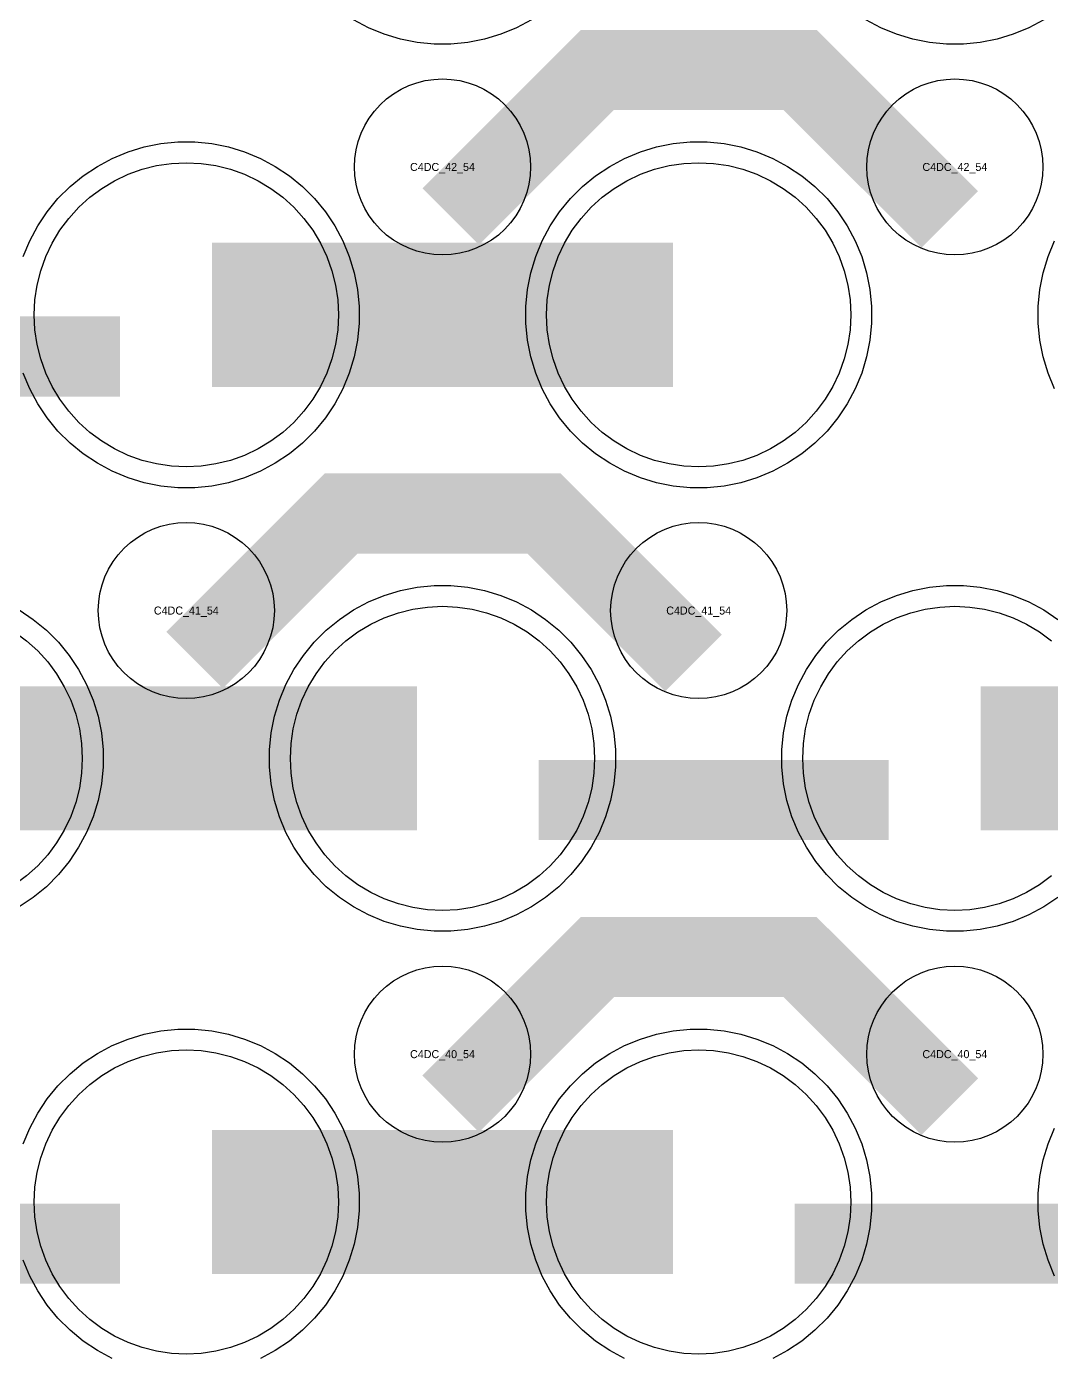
# Model space of a CAD drawing. Extents: x -11880 to 11880, y -14992 to 14992.
# Drawn here: x 5230.1 to 5550.1, y -9345.5 to -8929.8 of the extents above; entities that cross this region are included whole.
import ezdxf
from ezdxf.enums import TextEntityAlignment as Align

# ---------------------------------------------------------------- set-up
doc = ezdxf.new("R2010")
doc.units = 0
doc.header["$MEASUREMENT"] = 0
for name, color, linetype in [('GDS_775_DT_237', 138, 'CONTINUOUS'), ('RDL1_FS', 34, 'CONTINUOUS'), ('RDL_BS', 160, 'CONTINUOUS')]:
    doc.layers.add(name, color=color, linetype=linetype)

msp = doc.modelspace()

# ---------------------------------------------------------------- linework, layer by layer
at = {"layer": 'RDL1_FS'}
for points in [[(5280, -9067.384), (5275.343, -9067.155), (5270.732, -9066.471), (5266.209, -9065.339), (5261.819, -9063.767), (5257.605, -9061.775), (5253.605, -9059.377), (5249.86, -9056.599), (5246.406, -9053.469), (5243.276, -9050.015), (5240.498, -9046.27), (5238.1, -9042.27), (5236.108, -9038.056), (5234.536, -9033.666), (5233.404, -9029.143), (5232.72, -9024.532), (5232.491, -9019.875), (5232.72, -9015.218), (5233.404, -9010.607), (5234.536, -9006.084), (5236.108, -9001.694), (5238.1, -8997.48), (5240.498, -8993.48), (5243.276, -8989.735), (5246.406, -8986.281), (5249.86, -8983.151), (5253.605, -8980.373), (5257.605, -8977.975), (5261.819, -8975.983), (5266.209, -8974.411), (5270.732, -8973.279), (5275.343, -8972.595), (5280, -8972.366), (5284.657, -8972.595), (5289.268, -8973.279), (5293.791, -8974.411), (5298.181, -8975.983), (5302.395, -8977.975), (5306.395, -8980.373), (5310.14, -8983.151), (5313.594, -8986.281), (5316.724, -8989.735), (5319.502, -8993.48), (5321.9, -8997.48), (5323.892, -9001.694), (5325.464, -9006.084), (5326.596, -9010.607), (5327.28, -9015.218), (5327.509, -9019.875), (5327.28, -9024.532), (5326.596, -9029.143), (5325.464, -9033.666), (5323.892, -9038.056), (5321.9, -9042.27), (5319.502, -9046.27), (5316.724, -9050.015), (5313.594, -9053.469), (5310.14, -9056.599), (5306.395, -9059.377), (5302.395, -9061.775), (5298.181, -9063.767), (5293.791, -9065.339), (5289.268, -9066.471), (5284.657, -9067.155)], [(5440, -9067.384), (5435.343, -9067.155), (5430.732, -9066.471), (5426.209, -9065.339), (5421.819, -9063.767), (5417.605, -9061.775), (5413.605, -9059.377), (5409.86, -9056.599), (5406.406, -9053.469), (5403.276, -9050.015), (5400.498, -9046.27), (5398.1, -9042.27), (5396.108, -9038.056), (5394.536, -9033.666), (5393.404, -9029.143), (5392.72, -9024.532), (5392.491, -9019.875), (5392.72, -9015.218), (5393.404, -9010.607), (5394.536, -9006.084), (5396.108, -9001.694), (5398.1, -8997.48), (5400.498, -8993.48), (5403.276, -8989.735), (5406.406, -8986.281), (5409.86, -8983.151), (5413.605, -8980.373), (5417.605, -8977.975), (5421.819, -8975.983), (5426.209, -8974.411), (5430.732, -8973.279), (5435.343, -8972.595), (5440, -8972.366), (5444.657, -8972.595), (5449.268, -8973.279), (5453.791, -8974.411), (5458.181, -8975.983), (5462.395, -8977.975), (5466.395, -8980.373), (5470.14, -8983.151), (5473.594, -8986.281), (5476.724, -8989.735), (5479.502, -8993.48), (5481.9, -8997.48), (5483.892, -9001.694), (5485.464, -9006.084), (5486.596, -9010.607), (5487.28, -9015.218), (5487.509, -9019.875), (5487.28, -9024.532), (5486.596, -9029.143), (5485.464, -9033.666), (5483.892, -9038.056), (5481.9, -9042.27), (5479.502, -9046.27), (5476.724, -9050.015), (5473.594, -9053.469), (5470.14, -9056.599), (5466.395, -9059.377), (5462.395, -9061.775), (5458.181, -9063.767), (5453.791, -9065.339), (5449.268, -9066.471), (5444.657, -9067.155)], [(5280, -9344.509), (5275.343, -9344.28), (5270.732, -9343.596), (5266.209, -9342.464), (5261.819, -9340.892), (5257.605, -9338.9), (5253.605, -9336.502), (5249.86, -9333.724), (5246.406, -9330.594), (5243.276, -9327.14), (5240.498, -9323.395), (5238.1, -9319.395), (5236.108, -9315.181), (5234.536, -9310.791), (5233.404, -9306.268), (5232.72, -9301.657), (5232.491, -9297), (5232.72, -9292.343), (5233.404, -9287.732), (5234.536, -9283.209), (5236.108, -9278.819), (5238.1, -9274.605), (5240.498, -9270.605), (5243.276, -9266.86), (5246.406, -9263.406), (5249.86, -9260.276), (5253.605, -9257.498), (5257.605, -9255.1), (5261.819, -9253.108), (5266.209, -9251.536), (5270.732, -9250.404), (5275.343, -9249.72), (5280, -9249.491), (5284.657, -9249.72), (5289.268, -9250.404), (5293.791, -9251.536), (5298.181, -9253.108), (5302.395, -9255.1), (5306.395, -9257.498), (5310.14, -9260.276), (5313.594, -9263.406), (5316.724, -9266.86), (5319.502, -9270.605), (5321.9, -9274.605), (5323.892, -9278.819), (5325.464, -9283.209), (5326.596, -9287.732), (5327.28, -9292.343), (5327.509, -9297), (5327.28, -9301.657), (5326.596, -9306.268), (5325.464, -9310.791), (5323.892, -9315.181), (5321.9, -9319.395), (5319.502, -9323.395), (5316.724, -9327.14), (5313.594, -9330.594), (5310.14, -9333.724), (5306.395, -9336.502), (5302.395, -9338.9), (5298.181, -9340.892), (5293.791, -9342.464), (5289.268, -9343.596), (5284.657, -9344.28)], [(5440, -9344.509), (5435.343, -9344.28), (5430.732, -9343.596), (5426.209, -9342.464), (5421.819, -9340.892), (5417.605, -9338.9), (5413.605, -9336.502), (5409.86, -9333.724), (5406.406, -9330.594), (5403.276, -9327.14), (5400.498, -9323.395), (5398.1, -9319.395), (5396.108, -9315.181), (5394.536, -9310.791), (5393.404, -9306.268), (5392.72, -9301.657), (5392.491, -9297), (5392.72, -9292.343), (5393.404, -9287.732), (5394.536, -9283.209), (5396.108, -9278.819), (5398.1, -9274.605), (5400.498, -9270.605), (5403.276, -9266.86), (5406.406, -9263.406), (5409.86, -9260.276), (5413.605, -9257.498), (5417.605, -9255.1), (5421.819, -9253.108), (5426.209, -9251.536), (5430.732, -9250.404), (5435.343, -9249.72), (5440, -9249.491), (5444.657, -9249.72), (5449.268, -9250.404), (5453.791, -9251.536), (5458.181, -9253.108), (5462.395, -9255.1), (5466.395, -9257.498), (5470.14, -9260.276), (5473.594, -9263.406), (5476.724, -9266.86), (5479.502, -9270.605), (5481.9, -9274.605), (5483.892, -9278.819), (5485.464, -9283.209), (5486.596, -9287.732), (5487.28, -9292.343), (5487.509, -9297), (5487.28, -9301.657), (5486.596, -9306.268), (5485.464, -9310.791), (5483.892, -9315.181), (5481.9, -9319.395), (5479.502, -9323.395), (5476.724, -9327.14), (5473.594, -9330.594), (5470.14, -9333.724), (5466.395, -9336.502), (5462.395, -9338.9), (5458.181, -9340.892), (5453.791, -9342.464), (5449.268, -9343.596), (5444.657, -9344.28)]]:
    msp.add_lwpolyline(points, close=True, dxfattribs=at)
for points in [[(5288.002, -9019.875, 45, 45, 0), (5360.002, -9019.875, 45, 45, 0)], [(5360.002, -9019.875, 45, 45, 0), (5432.002, -9019.875, 45, 45, 0)], [(5288.002, -9297, 45, 45, 0), (5360.002, -9297, 45, 45, 0)], [(5360.002, -9297, 45, 45, 0), (5432.002, -9297, 45, 45, 0)]]:
    msp.add_lwpolyline(points, format="xyseb", dxfattribs=at)
at = {"layer": 'RDL1_FS', "color": 241, "true_color": 0xf7abae}
msp.add_lwpolyline([(5360, -9205.944), (5355.343, -9205.715), (5350.732, -9205.031), (5346.209, -9203.899), (5341.819, -9202.327), (5337.605, -9200.335), (5333.605, -9197.937), (5329.86, -9195.159), (5326.406, -9192.029), (5323.276, -9188.575), (5320.498, -9184.83), (5318.1, -9180.83), (5316.108, -9176.616), (5314.536, -9172.226), (5313.404, -9167.703), (5312.72, -9163.092), (5312.491, -9158.435), (5312.72, -9153.778), (5313.404, -9149.167), (5314.536, -9144.644), (5316.108, -9140.254), (5318.1, -9136.04), (5320.498, -9132.04), (5323.276, -9128.295), (5326.406, -9124.841), (5329.86, -9121.711), (5333.605, -9118.933), (5337.605, -9116.535), (5341.819, -9114.543), (5346.209, -9112.971), (5350.732, -9111.839), (5355.343, -9111.155), (5360, -9110.926), (5364.657, -9111.155), (5369.268, -9111.839), (5373.791, -9112.971), (5378.181, -9114.543), (5382.395, -9116.535), (5386.395, -9118.933), (5390.14, -9121.711), (5393.594, -9124.841), (5396.724, -9128.295), (5399.502, -9132.04), (5401.9, -9136.04), (5403.892, -9140.254), (5405.464, -9144.644), (5406.596, -9149.167), (5407.28, -9153.778), (5407.509, -9158.435), (5407.28, -9163.092), (5406.596, -9167.703), (5405.464, -9172.226), (5403.892, -9176.616), (5401.9, -9180.83), (5399.502, -9184.83), (5396.724, -9188.575), (5393.594, -9192.029), (5390.14, -9195.159), (5386.395, -9197.937), (5382.395, -9200.335), (5378.181, -9202.327), (5373.791, -9203.899), (5369.268, -9205.031), (5364.657, -9205.715)], close=True, dxfattribs=at)
for points in [[(5550.14, -9195.159), (5546.395, -9197.937), (5542.395, -9200.335), (5538.181, -9202.327), (5533.791, -9203.899), (5529.268, -9205.031), (5524.657, -9205.715), (5520, -9205.944), (5515.343, -9205.715), (5510.732, -9205.031), (5506.209, -9203.899), (5501.819, -9202.327), (5497.605, -9200.335), (5493.605, -9197.937), (5489.86, -9195.159), (5486.406, -9192.029), (5483.276, -9188.575), (5480.498, -9184.83), (5478.1, -9180.83), (5476.108, -9176.616), (5474.536, -9172.226), (5473.404, -9167.703), (5472.72, -9163.092), (5472.491, -9158.435), (5472.72, -9153.778), (5473.404, -9149.167), (5474.536, -9144.644), (5476.108, -9140.254), (5478.1, -9136.04), (5480.498, -9132.04), (5483.276, -9128.295), (5486.406, -9124.841), (5489.86, -9121.711), (5493.605, -9118.933), (5497.605, -9116.535), (5501.819, -9114.543), (5506.209, -9112.971), (5510.732, -9111.839), (5515.343, -9111.155), (5520, -9110.926), (5524.657, -9111.155), (5529.268, -9111.839), (5533.791, -9112.971), (5538.181, -9114.543), (5542.395, -9116.535), (5546.395, -9118.933), (5550.14, -9121.711)], [(5226.395, -9118.933), (5230.14, -9121.711), (5233.594, -9124.841), (5236.724, -9128.295), (5239.502, -9132.04), (5241.9, -9136.04), (5243.892, -9140.254), (5245.464, -9144.644), (5246.596, -9149.167), (5247.28, -9153.778), (5247.509, -9158.435), (5247.28, -9163.092), (5246.596, -9167.703), (5245.464, -9172.226), (5243.892, -9176.616), (5241.9, -9180.83), (5239.502, -9184.83), (5236.724, -9188.575), (5233.594, -9192.029), (5230.14, -9195.159), (5226.395, -9197.937)]]:
    msp.add_lwpolyline(points, dxfattribs=at)
for points in [[(5208.002, -9158.435, 45, 45, 0), (5280.002, -9158.435, 45, 45, 0)], [(5280.002, -9158.435, 45, 45, 0), (5352.002, -9158.435, 45, 45, 0)], [(5528.002, -9158.435, 45, 45, 0), (5600.002, -9158.435, 45, 45, 0)]]:
    msp.add_lwpolyline(points, format="xyseb", dxfattribs=at)
at = {"layer": 'RDL_BS'}
for points in [[(5387.777, -8927.693), (5383.115, -8930.185), (5378.205, -8932.216), (5373.165, -8933.747), (5367.938, -8934.793), (5362.644, -8935.31), (5357.356, -8935.31), (5352.062, -8934.793), (5346.835, -8933.747), (5341.795, -8932.216), (5336.885, -8930.185), (5332.223, -8927.693)], [(5229.094, -9001.67), (5231.125, -8996.76), (5233.617, -8992.098), (5236.564, -8987.684), (5239.926, -8983.583), (5243.708, -8979.801), (5247.809, -8976.439), (5252.223, -8973.492), (5256.885, -8971), (5261.795, -8968.969), (5266.835, -8967.438), (5272.062, -8966.392), (5277.356, -8965.875), (5282.644, -8965.875), (5287.938, -8966.392), (5293.165, -8967.438), (5298.205, -8968.969), (5303.115, -8971), (5307.777, -8973.492), (5312.191, -8976.439), (5316.292, -8979.801), (5320.074, -8983.583), (5323.436, -8987.684), (5326.383, -8992.098), (5328.875, -8996.76), (5330.906, -9001.67), (5332.437, -9006.71), (5333.483, -9011.937), (5334, -9017.231), (5334, -9022.519), (5333.483, -9027.813), (5332.437, -9033.04), (5330.906, -9038.08), (5328.875, -9042.99), (5326.383, -9047.652), (5323.436, -9052.066), (5320.074, -9056.167), (5316.292, -9059.949), (5312.191, -9063.311), (5307.777, -9066.258), (5303.115, -9068.75), (5298.205, -9070.781), (5293.165, -9072.312), (5287.938, -9073.358), (5282.644, -9073.875), (5277.356, -9073.875), (5272.062, -9073.358), (5266.835, -9072.312), (5261.795, -9070.781), (5256.885, -9068.75), (5252.223, -9066.258), (5247.809, -9063.311), (5243.708, -9059.949), (5239.926, -9056.167), (5236.564, -9052.066), (5233.617, -9047.652), (5231.125, -9042.99), (5229.094, -9038.08)], [(5229.094, -9278.795), (5231.125, -9273.885), (5233.617, -9269.223), (5236.564, -9264.809), (5239.926, -9260.708), (5243.708, -9256.926), (5247.809, -9253.564), (5252.223, -9250.617), (5256.885, -9248.125), (5261.795, -9246.094), (5266.835, -9244.563), (5272.062, -9243.517), (5277.356, -9243), (5282.644, -9243), (5287.938, -9243.517), (5293.165, -9244.563), (5298.205, -9246.094), (5303.115, -9248.125), (5307.777, -9250.617), (5312.191, -9253.564), (5316.292, -9256.926), (5320.074, -9260.708), (5323.436, -9264.809), (5326.383, -9269.223), (5328.875, -9273.885), (5330.906, -9278.795), (5332.437, -9283.835), (5333.483, -9289.062), (5334, -9294.356), (5334, -9299.644), (5333.483, -9304.938), (5332.437, -9310.165), (5330.906, -9315.205), (5328.875, -9320.115), (5326.383, -9324.777), (5323.436, -9329.191), (5320.074, -9333.292), (5316.292, -9337.074), (5312.191, -9340.436), (5307.777, -9343.383), (5303.115, -9345.875)], [(5416.885, -9345.875), (5412.223, -9343.383), (5407.809, -9340.436), (5403.708, -9337.074), (5399.926, -9333.292), (5396.564, -9329.191), (5393.617, -9324.777), (5391.125, -9320.115), (5389.094, -9315.205), (5387.563, -9310.165), (5386.517, -9304.938), (5386, -9299.644), (5386, -9294.356), (5386.517, -9289.062), (5387.563, -9283.835), (5389.094, -9278.795), (5391.125, -9273.885), (5393.617, -9269.223), (5396.564, -9264.809), (5399.926, -9260.708), (5403.708, -9256.926), (5407.809, -9253.564), (5412.223, -9250.617), (5416.885, -9248.125), (5421.795, -9246.094), (5426.835, -9244.563), (5432.062, -9243.517), (5437.356, -9243), (5442.644, -9243), (5447.938, -9243.517), (5453.165, -9244.563), (5458.205, -9246.094), (5463.115, -9248.125), (5467.777, -9250.617), (5472.191, -9253.564), (5476.292, -9256.926), (5480.074, -9260.708), (5483.436, -9264.809), (5486.383, -9269.223), (5488.875, -9273.885), (5490.906, -9278.795), (5492.437, -9283.835), (5493.483, -9289.062), (5494, -9294.356), (5494, -9299.644), (5493.483, -9304.938), (5492.437, -9310.165), (5490.906, -9315.205), (5488.875, -9320.115), (5486.383, -9324.777), (5483.436, -9329.191), (5480.074, -9333.292), (5476.292, -9337.074), (5472.191, -9340.436), (5467.777, -9343.383), (5463.115, -9345.875)], [(5551.125, -9320.115), (5549.094, -9315.205), (5547.563, -9310.165), (5546.517, -9304.938), (5546, -9299.644), (5546, -9294.356), (5546.517, -9289.062), (5547.563, -9283.835), (5549.094, -9278.795), (5551.125, -9273.885)], [(5256.885, -9345.875), (5252.223, -9343.383), (5247.809, -9340.436), (5243.708, -9337.074), (5239.926, -9333.292), (5236.564, -9329.191), (5233.617, -9324.777), (5231.125, -9320.115), (5229.094, -9315.205)]]:
    msp.add_lwpolyline(points, dxfattribs=at)
at = {"layer": 'RDL_BS', "color": 241, "true_color": 0xf7abae}
for points in [[(5547.777, -8927.693), (5543.115, -8930.185), (5538.205, -8932.216), (5533.165, -8933.747), (5527.938, -8934.793), (5522.644, -8935.31), (5517.356, -8935.31), (5512.062, -8934.793), (5506.835, -8933.747), (5501.795, -8932.216), (5496.885, -8930.185), (5492.223, -8927.693)], [(5551.125, -9042.99), (5549.094, -9038.08), (5547.563, -9033.04), (5546.517, -9027.813), (5546, -9022.519), (5546, -9017.231), (5546.517, -9011.937), (5547.563, -9006.71), (5549.094, -9001.67), (5551.125, -8996.76)], [(5552.191, -9201.871), (5547.777, -9204.818), (5543.115, -9207.31), (5538.205, -9209.341), (5533.165, -9210.872), (5527.938, -9211.918), (5522.644, -9212.435), (5517.356, -9212.435), (5512.062, -9211.918), (5506.835, -9210.872), (5501.795, -9209.341), (5496.885, -9207.31), (5492.223, -9204.818), (5487.809, -9201.871), (5483.708, -9198.509), (5479.926, -9194.727), (5476.564, -9190.626), (5473.617, -9186.212), (5471.125, -9181.55), (5469.094, -9176.64), (5467.563, -9171.6), (5466.517, -9166.373), (5466, -9161.079), (5466, -9155.791), (5466.517, -9150.497), (5467.563, -9145.27), (5469.094, -9140.23), (5471.125, -9135.32), (5473.617, -9130.658), (5476.564, -9126.244), (5479.926, -9122.143), (5483.708, -9118.361), (5487.809, -9114.999), (5492.223, -9112.052), (5496.885, -9109.56), (5501.795, -9107.529), (5506.835, -9105.998), (5512.062, -9104.952), (5517.356, -9104.435), (5522.644, -9104.435), (5527.938, -9104.952), (5533.165, -9105.998), (5538.205, -9107.529), (5543.115, -9109.56), (5547.777, -9112.052), (5552.191, -9114.999)], [(5227.777, -9112.052), (5232.191, -9114.999), (5236.292, -9118.361), (5240.074, -9122.143), (5243.436, -9126.244), (5246.383, -9130.658), (5248.875, -9135.32), (5250.906, -9140.23), (5252.437, -9145.27), (5253.483, -9150.497), (5254, -9155.791), (5254, -9161.079), (5253.483, -9166.373), (5252.437, -9171.6), (5250.906, -9176.64), (5248.875, -9181.55), (5246.383, -9186.212), (5243.436, -9190.626), (5240.074, -9194.727), (5236.292, -9198.509), (5232.191, -9201.871), (5227.777, -9204.818)]]:
    msp.add_lwpolyline(points, dxfattribs=at)
at = {"layer": 'RDL_BS'}
for points in [[(5362.562, -8989.189, 25, 25, 0), (5408.377, -8943.374, 25, 25, 0), (5441.93, -8943.374, 25, 25, 0)], [(5518.401, -8990.088, 25, 25, 0), (5471.687, -8943.374, 25, 25, 0), (5441.929, -8943.374, 25, 25, 0)], [(5150.016, -9032.888, 25, 25, 0), (5259.281, -9032.888, 25, 25, 0)], [(5282.562, -9127.749, 25, 25, 0), (5328.377, -9081.934, 25, 25, 0), (5361.93, -9081.934, 25, 25, 0)], [(5438.401, -9128.648, 25, 25, 0), (5391.687, -9081.934, 25, 25, 0), (5361.929, -9081.934, 25, 25, 0)], [(5362.562, -9266.314, 25, 25, 0), (5408.377, -9220.499, 25, 25, 0), (5441.93, -9220.499, 25, 25, 0)], [(5518.401, -9267.213, 25, 25, 0), (5471.687, -9220.499, 25, 25, 0), (5441.929, -9220.499, 25, 25, 0)], [(5150.016, -9310.013, 25, 25, 0), (5259.281, -9310.013, 25, 25, 0)], [(5470.016, -9310.013, 25, 25, 0), (5579.281, -9310.013, 25, 25, 0)]]:
    msp.add_lwpolyline(points, format="xyseb", dxfattribs=at)
for points in [[(5360, -9001.181), (5357.307, -9001.049), (5354.635, -9000.653), (5352.016, -8999.996), (5349.481, -8999.089), (5347.044, -8997.937), (5344.72, -8996.544), (5342.557, -8994.941), (5340.558, -8993.129), (5338.746, -8991.13), (5337.143, -8988.967), (5335.75, -8986.643), (5334.598, -8984.206), (5333.691, -8981.671), (5333.034, -8979.052), (5332.638, -8976.38), (5332.506, -8973.687), (5332.638, -8970.994), (5333.034, -8968.322), (5333.691, -8965.703), (5334.598, -8963.168), (5335.75, -8960.731), (5337.143, -8958.407), (5338.746, -8956.244), (5340.558, -8954.245), (5342.557, -8952.433), (5344.72, -8950.83), (5347.044, -8949.437), (5349.481, -8948.285), (5352.016, -8947.378), (5354.635, -8946.721), (5357.307, -8946.325), (5360, -8946.193), (5362.693, -8946.325), (5365.365, -8946.721), (5367.984, -8947.378), (5370.519, -8948.285), (5372.956, -8949.437), (5375.28, -8950.83), (5377.443, -8952.433), (5379.442, -8954.245), (5381.254, -8956.244), (5382.857, -8958.407), (5384.25, -8960.731), (5385.402, -8963.168), (5386.309, -8965.703), (5386.966, -8968.322), (5387.362, -8970.994), (5387.494, -8973.687), (5387.362, -8976.38), (5386.966, -8979.052), (5386.309, -8981.671), (5385.402, -8984.206), (5384.25, -8986.643), (5382.857, -8988.967), (5381.254, -8991.13), (5379.442, -8993.129), (5377.443, -8994.941), (5375.28, -8996.544), (5372.956, -8997.937), (5370.519, -8999.089), (5367.984, -8999.996), (5365.365, -9000.653), (5362.693, -9001.049)], [(5520, -9001.181), (5517.307, -9001.049), (5514.635, -9000.653), (5512.016, -8999.996), (5509.481, -8999.089), (5507.044, -8997.937), (5504.72, -8996.544), (5502.557, -8994.941), (5500.558, -8993.129), (5498.746, -8991.13), (5497.143, -8988.967), (5495.75, -8986.643), (5494.598, -8984.206), (5493.691, -8981.671), (5493.034, -8979.052), (5492.638, -8976.38), (5492.506, -8973.687), (5492.638, -8970.994), (5493.034, -8968.322), (5493.691, -8965.703), (5494.598, -8963.168), (5495.75, -8960.731), (5497.143, -8958.407), (5498.746, -8956.244), (5500.558, -8954.245), (5502.557, -8952.433), (5504.72, -8950.83), (5507.044, -8949.437), (5509.481, -8948.285), (5512.016, -8947.378), (5514.635, -8946.721), (5517.307, -8946.325), (5520, -8946.193), (5522.693, -8946.325), (5525.365, -8946.721), (5527.984, -8947.378), (5530.519, -8948.285), (5532.956, -8949.437), (5535.28, -8950.83), (5537.443, -8952.433), (5539.442, -8954.245), (5541.254, -8956.244), (5542.857, -8958.407), (5544.25, -8960.731), (5545.402, -8963.168), (5546.309, -8965.703), (5546.966, -8968.322), (5547.362, -8970.994), (5547.494, -8973.687), (5547.362, -8976.38), (5546.966, -8979.052), (5546.309, -8981.671), (5545.402, -8984.206), (5544.25, -8986.643), (5542.857, -8988.967), (5541.254, -8991.13), (5539.442, -8993.129), (5537.443, -8994.941), (5535.28, -8996.544), (5532.956, -8997.937), (5530.519, -8999.089), (5527.984, -8999.996), (5525.365, -9000.653), (5522.693, -9001.049)], [(5437.356, -9073.875), (5432.062, -9073.358), (5426.835, -9072.312), (5421.795, -9070.781), (5416.885, -9068.75), (5412.223, -9066.258), (5407.809, -9063.311), (5403.708, -9059.949), (5399.926, -9056.167), (5396.564, -9052.066), (5393.617, -9047.652), (5391.125, -9042.99), (5389.094, -9038.08), (5387.563, -9033.04), (5386.517, -9027.813), (5386, -9022.519), (5386, -9017.231), (5386.517, -9011.937), (5387.563, -9006.71), (5389.094, -9001.67), (5391.125, -8996.76), (5393.617, -8992.098), (5396.564, -8987.684), (5399.926, -8983.583), (5403.708, -8979.801), (5407.809, -8976.439), (5412.223, -8973.492), (5416.885, -8971), (5421.795, -8968.969), (5426.835, -8967.438), (5432.062, -8966.392), (5437.356, -8965.875), (5442.644, -8965.875), (5447.938, -8966.392), (5453.165, -8967.438), (5458.205, -8968.969), (5463.115, -8971), (5467.777, -8973.492), (5472.191, -8976.439), (5476.292, -8979.801), (5480.074, -8983.583), (5483.436, -8987.684), (5486.383, -8992.098), (5488.875, -8996.76), (5490.906, -9001.67), (5492.437, -9006.71), (5493.483, -9011.937), (5494, -9017.231), (5494, -9022.519), (5493.483, -9027.813), (5492.437, -9033.04), (5490.906, -9038.08), (5488.875, -9042.99), (5486.383, -9047.652), (5483.436, -9052.066), (5480.074, -9056.167), (5476.292, -9059.949), (5472.191, -9063.311), (5467.777, -9066.258), (5463.115, -9068.75), (5458.205, -9070.781), (5453.165, -9072.312), (5447.938, -9073.358), (5442.644, -9073.875)], [(5280, -9139.741), (5277.307, -9139.609), (5274.635, -9139.213), (5272.016, -9138.556), (5269.481, -9137.649), (5267.044, -9136.497), (5264.72, -9135.104), (5262.557, -9133.501), (5260.558, -9131.689), (5258.746, -9129.69), (5257.143, -9127.527), (5255.75, -9125.203), (5254.598, -9122.766), (5253.691, -9120.231), (5253.034, -9117.612), (5252.638, -9114.94), (5252.506, -9112.247), (5252.638, -9109.554), (5253.034, -9106.882), (5253.691, -9104.263), (5254.598, -9101.728), (5255.75, -9099.291), (5257.143, -9096.967), (5258.746, -9094.804), (5260.558, -9092.805), (5262.557, -9090.993), (5264.72, -9089.39), (5267.044, -9087.997), (5269.481, -9086.845), (5272.016, -9085.938), (5274.635, -9085.281), (5277.307, -9084.885), (5280, -9084.753), (5282.693, -9084.885), (5285.365, -9085.281), (5287.984, -9085.938), (5290.519, -9086.845), (5292.956, -9087.997), (5295.28, -9089.39), (5297.443, -9090.993), (5299.442, -9092.805), (5301.254, -9094.804), (5302.857, -9096.967), (5304.25, -9099.291), (5305.402, -9101.728), (5306.309, -9104.263), (5306.966, -9106.882), (5307.362, -9109.554), (5307.494, -9112.247), (5307.362, -9114.94), (5306.966, -9117.612), (5306.309, -9120.231), (5305.402, -9122.766), (5304.25, -9125.203), (5302.857, -9127.527), (5301.254, -9129.69), (5299.442, -9131.689), (5297.443, -9133.501), (5295.28, -9135.104), (5292.956, -9136.497), (5290.519, -9137.649), (5287.984, -9138.556), (5285.365, -9139.213), (5282.693, -9139.609)], [(5440, -9139.741), (5437.307, -9139.609), (5434.635, -9139.213), (5432.016, -9138.556), (5429.481, -9137.649), (5427.044, -9136.497), (5424.72, -9135.104), (5422.557, -9133.501), (5420.558, -9131.689), (5418.746, -9129.69), (5417.143, -9127.527), (5415.75, -9125.203), (5414.598, -9122.766), (5413.691, -9120.231), (5413.034, -9117.612), (5412.638, -9114.94), (5412.506, -9112.247), (5412.638, -9109.554), (5413.034, -9106.882), (5413.691, -9104.263), (5414.598, -9101.728), (5415.75, -9099.291), (5417.143, -9096.967), (5418.746, -9094.804), (5420.558, -9092.805), (5422.557, -9090.993), (5424.72, -9089.39), (5427.044, -9087.997), (5429.481, -9086.845), (5432.016, -9085.938), (5434.635, -9085.281), (5437.307, -9084.885), (5440, -9084.753), (5442.693, -9084.885), (5445.365, -9085.281), (5447.984, -9085.938), (5450.519, -9086.845), (5452.956, -9087.997), (5455.28, -9089.39), (5457.443, -9090.993), (5459.442, -9092.805), (5461.254, -9094.804), (5462.857, -9096.967), (5464.25, -9099.291), (5465.402, -9101.728), (5466.309, -9104.263), (5466.966, -9106.882), (5467.362, -9109.554), (5467.494, -9112.247), (5467.362, -9114.94), (5466.966, -9117.612), (5466.309, -9120.231), (5465.402, -9122.766), (5464.25, -9125.203), (5462.857, -9127.527), (5461.254, -9129.69), (5459.442, -9131.689), (5457.443, -9133.501), (5455.28, -9135.104), (5452.956, -9136.497), (5450.519, -9137.649), (5447.984, -9138.556), (5445.365, -9139.213), (5442.693, -9139.609)], [(5360, -9278.306), (5357.307, -9278.174), (5354.635, -9277.778), (5352.016, -9277.121), (5349.481, -9276.214), (5347.044, -9275.062), (5344.72, -9273.669), (5342.557, -9272.066), (5340.558, -9270.254), (5338.746, -9268.255), (5337.143, -9266.092), (5335.75, -9263.768), (5334.598, -9261.331), (5333.691, -9258.796), (5333.034, -9256.177), (5332.638, -9253.505), (5332.506, -9250.812), (5332.638, -9248.119), (5333.034, -9245.447), (5333.691, -9242.828), (5334.598, -9240.293), (5335.75, -9237.856), (5337.143, -9235.532), (5338.746, -9233.369), (5340.558, -9231.37), (5342.557, -9229.558), (5344.72, -9227.955), (5347.044, -9226.562), (5349.481, -9225.41), (5352.016, -9224.503), (5354.635, -9223.846), (5357.307, -9223.45), (5360, -9223.318), (5362.693, -9223.45), (5365.365, -9223.846), (5367.984, -9224.503), (5370.519, -9225.41), (5372.956, -9226.562), (5375.28, -9227.955), (5377.443, -9229.558), (5379.442, -9231.37), (5381.254, -9233.369), (5382.857, -9235.532), (5384.25, -9237.856), (5385.402, -9240.293), (5386.309, -9242.828), (5386.966, -9245.447), (5387.362, -9248.119), (5387.494, -9250.812), (5387.362, -9253.505), (5386.966, -9256.177), (5386.309, -9258.796), (5385.402, -9261.331), (5384.25, -9263.768), (5382.857, -9266.092), (5381.254, -9268.255), (5379.442, -9270.254), (5377.443, -9272.066), (5375.28, -9273.669), (5372.956, -9275.062), (5370.519, -9276.214), (5367.984, -9277.121), (5365.365, -9277.778), (5362.693, -9278.174)], [(5520, -9278.306), (5517.307, -9278.174), (5514.635, -9277.778), (5512.016, -9277.121), (5509.481, -9276.214), (5507.044, -9275.062), (5504.72, -9273.669), (5502.557, -9272.066), (5500.558, -9270.254), (5498.746, -9268.255), (5497.143, -9266.092), (5495.75, -9263.768), (5494.598, -9261.331), (5493.691, -9258.796), (5493.034, -9256.177), (5492.638, -9253.505), (5492.506, -9250.812), (5492.638, -9248.119), (5493.034, -9245.447), (5493.691, -9242.828), (5494.598, -9240.293), (5495.75, -9237.856), (5497.143, -9235.532), (5498.746, -9233.369), (5500.558, -9231.37), (5502.557, -9229.558), (5504.72, -9227.955), (5507.044, -9226.562), (5509.481, -9225.41), (5512.016, -9224.503), (5514.635, -9223.846), (5517.307, -9223.45), (5520, -9223.318), (5522.693, -9223.45), (5525.365, -9223.846), (5527.984, -9224.503), (5530.519, -9225.41), (5532.956, -9226.562), (5535.28, -9227.955), (5537.443, -9229.558), (5539.442, -9231.37), (5541.254, -9233.369), (5542.857, -9235.532), (5544.25, -9237.856), (5545.402, -9240.293), (5546.309, -9242.828), (5546.966, -9245.447), (5547.362, -9248.119), (5547.494, -9250.812), (5547.362, -9253.505), (5546.966, -9256.177), (5546.309, -9258.796), (5545.402, -9261.331), (5544.25, -9263.768), (5542.857, -9266.092), (5541.254, -9268.255), (5539.442, -9270.254), (5537.443, -9272.066), (5535.28, -9273.669), (5532.956, -9275.062), (5530.519, -9276.214), (5527.984, -9277.121), (5525.365, -9277.778), (5522.693, -9278.174)]]:
    msp.add_lwpolyline(points, close=True, dxfattribs=at)
at = {"layer": 'RDL_BS', "color": 241, "true_color": 0xf7abae}
msp.add_lwpolyline([(5357.356, -9212.435), (5352.062, -9211.918), (5346.835, -9210.872), (5341.795, -9209.341), (5336.885, -9207.31), (5332.223, -9204.818), (5327.809, -9201.871), (5323.708, -9198.509), (5319.926, -9194.727), (5316.564, -9190.626), (5313.617, -9186.212), (5311.125, -9181.55), (5309.094, -9176.64), (5307.563, -9171.6), (5306.517, -9166.373), (5306, -9161.079), (5306, -9155.791), (5306.517, -9150.497), (5307.563, -9145.27), (5309.094, -9140.23), (5311.125, -9135.32), (5313.617, -9130.658), (5316.564, -9126.244), (5319.926, -9122.143), (5323.708, -9118.361), (5327.809, -9114.999), (5332.223, -9112.052), (5336.885, -9109.56), (5341.795, -9107.529), (5346.835, -9105.998), (5352.062, -9104.952), (5357.356, -9104.435), (5362.644, -9104.435), (5367.938, -9104.952), (5373.165, -9105.998), (5378.205, -9107.529), (5383.115, -9109.56), (5387.777, -9112.052), (5392.191, -9114.999), (5396.292, -9118.361), (5400.074, -9122.143), (5403.436, -9126.244), (5406.383, -9130.658), (5408.875, -9135.32), (5410.906, -9140.23), (5412.437, -9145.27), (5413.483, -9150.497), (5414, -9155.791), (5414, -9161.079), (5413.483, -9166.373), (5412.437, -9171.6), (5410.906, -9176.64), (5408.875, -9181.55), (5406.383, -9186.212), (5403.436, -9190.626), (5400.074, -9194.727), (5396.292, -9198.509), (5392.191, -9201.871), (5387.777, -9204.818), (5383.115, -9207.31), (5378.205, -9209.341), (5373.165, -9210.872), (5367.938, -9211.918), (5362.644, -9212.435)], close=True, dxfattribs=at)
msp.add_lwpolyline([(5390.016, -9171.448, 25, 25, 0), (5499.281, -9171.448, 25, 25, 0)], format="xyseb", dxfattribs=at)

# ---------------------------------------------------------------- texts
at = {"layer": 'GDS_775_DT_237'}
for s, p in [('C4DC_42_54', (5360, -8973.687)), ('C4DC_42_54', (5360, -8973.687)), ('C4DC_42_54', (5520, -8973.687)), ('C4DC_42_54', (5520, -8973.687)), ('C4DC_41_54', (5280, -9112.247)), ('C4DC_41_54', (5280, -9112.247)), ('C4DC_41_54', (5440, -9112.247)), ('C4DC_41_54', (5440, -9112.247)), ('C4DC_40_54', (5360, -9250.812)), ('C4DC_40_54', (5360, -9250.812)), ('C4DC_40_54', (5520, -9250.812)), ('C4DC_40_54', (5520, -9250.812))]:
    msp.add_text(s, height=2.5, dxfattribs=at).set_placement(p, align=Align.MIDDLE_CENTER)

doc.saveas('drawing.dxf')
